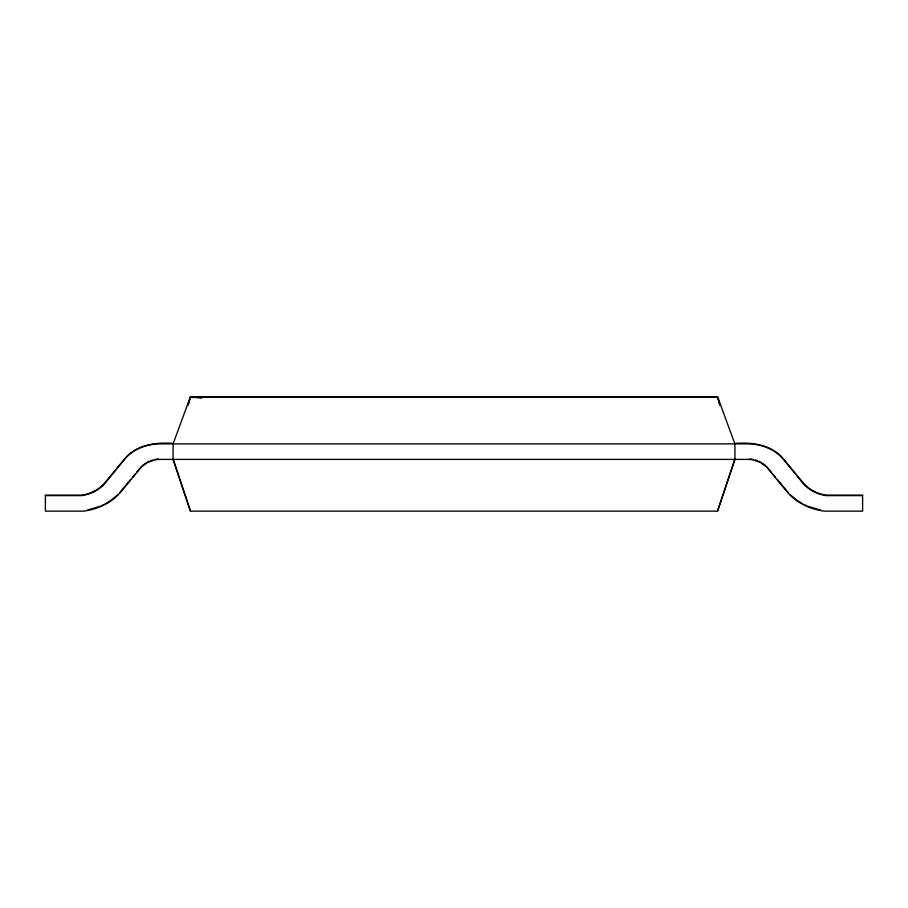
<?xml version="1.0" encoding="UTF-8"?>
<svg xmlns="http://www.w3.org/2000/svg" width="908" height="908" viewBox="0 0 908 908"><rect width="100%" height="100%" fill="white"/><g stroke="black" fill="none" stroke-linecap="round" stroke-linejoin="round"><path stroke-width="1.36" d="M188.126 405.025L190.385 396.864L717.615 396.864L734.913 443.887L734.913 459.403L717.615 511.136L190.385 511.136L173.088 459.403L173.088 443.887L190.385 396.864L201.644 398.158M188.126 404.968L190.385 396.864L193.2 397.647M717.615 510.671L734.913 458.937M130.741 479.401L119.538 492.908M132.511 477.245L135.167 474.01M136.938 471.865L141.625 466.269M117.995 494.531L110.958 500.433L104.863 504.11M142.897 465.078L149.06 461.23M101.605 505.688L103.773 504.644M100.47 506.153L87.44 510.08M150.819 460.538L152.646 459.97M190.385 397.329L717.615 397.329M173.088 443.422C156.006 442.037 136.336 444.659 124.748 458.688L105.249 482.42C99.471 489.48 90.789 493.782 81.845 495.155L45.4 495.155L45.4 511.136L83.706 511.136C97.871 509.274 111.797 502.828 121.014 491.705L141.625 466.735L147.38 462.501L154.519 459.981A29.158 29.158 0 0 1 160.319 459.403L747.681 459.403A29.158 29.158 0 0 1 753.481 459.981L760.62 462.501L766.375 466.735L786.986 491.705C796.202 502.828 810.129 509.274 824.294 511.136L862.6 511.136L862.6 495.155L826.155 495.155C817.211 493.782 808.529 489.48 802.751 482.42L783.252 458.688C771.664 444.659 751.994 442.037 734.913 443.422M45.4 495.609L81.845 495.609C90.789 494.247 99.471 489.945 105.249 482.886L124.748 459.153C133.34 448.995 146.835 443.978 159.922 443.887L748.079 443.887C761.165 443.978 774.66 448.995 783.252 459.153L802.751 482.886C808.529 489.945 817.211 494.247 826.155 495.609L862.6 495.609M820.56 510.08L807.53 506.153M755.354 459.97L757.181 460.538M758.94 461.23L765.104 465.078M804.227 504.644L806.395 505.688M803.137 504.11L797.042 500.433L790.005 494.531M766.375 466.269L771.062 471.865M788.462 492.908L777.259 479.401M772.833 474.01L775.489 477.245M173.088 458.937L190.385 510.671M719.874 404.968L717.615 396.864L719.874 405.025M749.633 459.005A29.158 29.158 0 0 1 753.481 459.527M154.519 459.527A29.158 29.158 0 0 1 158.367 459.005"/></g></svg>
